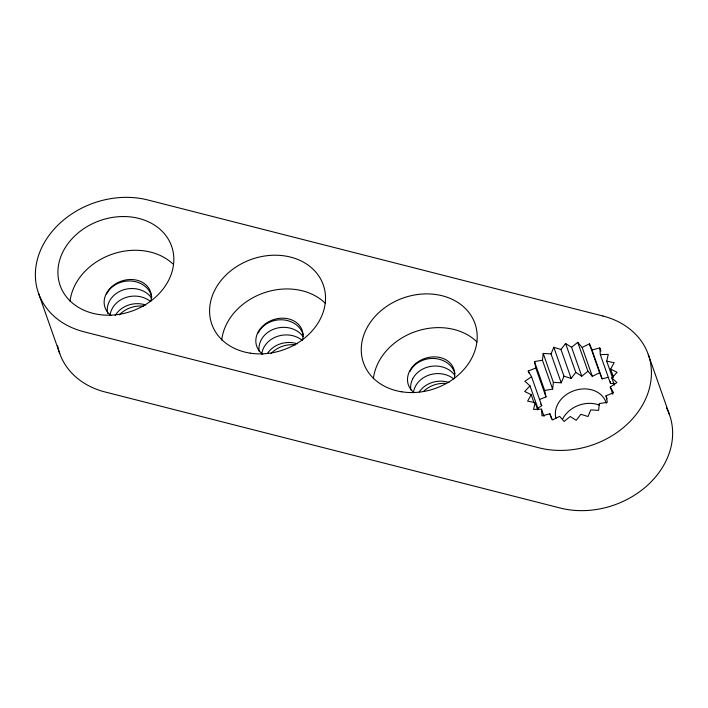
<?xml version="1.0" encoding="UTF-8"?>
<svg xmlns="http://www.w3.org/2000/svg" width="708" height="708" viewBox="0 0 708 708"><rect width="100%" height="100%" fill="white"/><g stroke="black" fill="none" stroke-linecap="round" stroke-linejoin="round"><path stroke-width="1.06" d="M542.452 360.23L534.478 361.54L544.656 390.453L552.629 389.135L542.452 360.23L543.204 353.442L551.036 353.911L561.214 382.816L553.382 382.355L543.204 353.442M552.629 389.135L553.382 382.355M534.478 361.54L535.806 368.027L528.23 371.019L531.558 376.771L524.902 381.24L529.982 385.86L524.699 391.506L531.204 394.683L527.646 401.117L535.124 402.631L533.549 409.419L541.487 409.171L544.027 416.401M612.509 377.691L606.694 361.169L608.269 354.381L600.331 354.628L599.826 347.955L591.959 349.947L589.419 343.84L582.162 347.451L577.737 342.318L571.595 347.292L581.772 376.205L587.914 371.231L577.737 342.318M551.036 353.911L553.815 347.292L560.975 349.495L571.152 378.408L575.772 372.408L565.595 343.495L560.975 349.495M561.214 382.816L563.993 376.205L553.815 347.292M613.526 377.382L610.615 369.116L614.163 362.682L606.694 361.169M614.376 385.17L611.836 377.939L617.119 372.293L610.615 369.116M537.576 408.472L541.735 405.675L531.558 376.771M612.809 394.259L610.261 387.028L616.916 382.559L611.836 377.939M587.914 371.231L592.339 376.355L599.596 372.744L589.419 343.84M539.363 399.551L545.992 396.931L544.656 390.453M541.487 409.171L541.992 415.844L549.851 413.853L552.408 419.959L559.656 416.357L564.081 421.481L570.223 416.508L576.224 420.304L580.843 414.304L588.003 416.508L590.782 409.888L598.614 410.357L599.366 403.569L607.34 402.259L606.004 395.772L613.579 392.781L610.261 387.028M599.596 372.744L602.145 378.86L608.039 377.364M600.331 354.628L610.508 383.541L614.482 383.417M563.993 376.205L571.152 378.408M565.595 343.495L571.595 347.292M575.772 372.408L581.772 376.205M540.788 404.038L541.735 405.675M648.245 354.425L669.458 414.649M599.826 347.955L600.915 351.053M591.959 349.947L602.145 378.86M606.004 395.772L607.101 398.87M582.162 347.451L592.339 376.355M535.806 368.027L545.992 396.931M549.851 413.853L551.674 419.012M528.23 371.019L528.965 373.081M529.982 385.86L538.346 409.605M535.124 402.631L537.673 409.861M531.204 394.683L534.106 402.94M38.542 293.351L59.755 353.575M610.367 381.63L610.508 383.541M57.552 345.495A82.075 66.649 -19.4 0 0 105.058 391.975L560.099 508.008A82.075 66.649 -19.4 0 0 648.563 484.325A82.075 66.649 -19.4 0 0 666.529 407.932M423.366 391.577A24.072 19.55 -19.4 0 1 446.518 383.524M271.058 353.549A24.072 19.55 -19.4 0 1 295.369 344.911M119.378 314.874A24.072 19.55 -19.4 0 1 143.689 306.237M413.755 392.391A24.072 19.55 -19.4 0 1 424.72 358.478A24.072 19.55 -19.4 0 1 454.27 378.293M262.721 354.212A24.072 19.55 -19.4 0 1 272.863 319.866A24.072 19.55 -19.4 0 1 302.475 340.079M111.041 315.529A24.072 19.55 -19.4 0 1 121.183 281.182A24.072 19.55 -19.4 0 1 150.795 301.404M373.399 378.709A59.091 47.985 -19.4 0 1 414.976 331.76A59.091 47.985 -19.4 0 1 476.944 341.92M221.728 340.035A59.091 47.985 -19.4 0 1 263.296 293.085A59.091 47.985 -19.4 0 1 325.264 303.245M70.048 301.36A59.091 47.985 -19.4 0 1 111.616 254.402A59.091 47.985 -19.4 0 1 173.584 264.562M562.55 419.242A26.267 21.329 -19.4 0 1 599.313 405.109M555.948 418.331A26.267 21.329 -19.4 0 1 575.489 390.214A26.267 21.329 -19.4 0 1 606.243 403.294M106.563 294.059A23.806 20.399 -6.9 0 1 131.246 281.023A23.806 20.399 -6.9 0 1 151.839 297.307M115.183 315.582A23.806 20.399 -6.9 0 1 145.689 305.006M151.432 297.803A23.806 20.399 -6.9 0 0 129.449 288.634A23.806 20.399 -6.9 0 0 109.227 301.626A23.806 17.859 -29.1 0 0 107.713 313.485M150.423 301.466A23.806 20.399 -6.9 0 0 111.891 309.192A23.806 17.859 -29.1 0 0 110.05 315.246M258.234 332.875A23.806 20.399 -6.9 0 1 282.173 319.795A23.806 20.399 -6.9 0 1 303.219 334.875M267.571 353.257A23.806 20.399 -6.9 0 1 297.36 343.822M303.104 336.619A23.806 20.399 -6.9 0 0 281.12 327.45A23.806 20.399 -6.9 0 0 260.898 340.442A23.806 17.859 -29.1 0 0 259.146 351.186M302.095 340.283A23.806 20.399 -6.9 0 0 263.562 348.009A23.806 17.859 -29.1 0 0 261.721 354.062M409.914 371.55A23.806 20.399 -6.9 0 1 433.854 358.469A23.806 20.399 -6.9 0 1 454.899 373.559M419.251 391.931A23.806 20.399 -6.9 0 1 449.04 382.497M412.578 379.116A23.806 20.399 -6.9 0 1 432.8 366.133A23.806 20.399 -6.9 0 1 454.784 375.293M453.775 378.957A23.806 20.399 -6.9 0 0 415.242 386.692A23.806 17.859 -29.1 0 0 413.401 392.736M410.826 389.86A23.806 17.859 -29.1 0 1 412.578 379.116M602.942 316.025L147.901 199.992A82.075 66.649 -19.4 0 0 42.011 247.03A82.075 66.649 -19.4 0 0 83.845 331.751L538.885 447.783A82.075 66.649 -19.4 0 0 644.784 400.737A82.075 66.649 -19.4 0 0 602.942 316.025M401.861 391.816A59.091 47.985 -19.4 0 0 475.82 326.317A59.091 47.985 -19.4 0 0 380.028 311.538A59.091 47.985 -19.4 0 0 401.861 391.816M250.181 353.142A59.091 47.985 -19.4 0 0 324.14 287.634A59.091 47.985 -19.4 0 0 228.348 272.863A59.091 47.985 -19.4 0 0 250.181 353.142M98.501 314.458A59.091 47.985 -19.4 0 0 172.46 248.959A59.091 47.985 -19.4 0 0 76.668 234.189A59.091 47.985 -19.4 0 0 98.501 314.458"/></g></svg>
